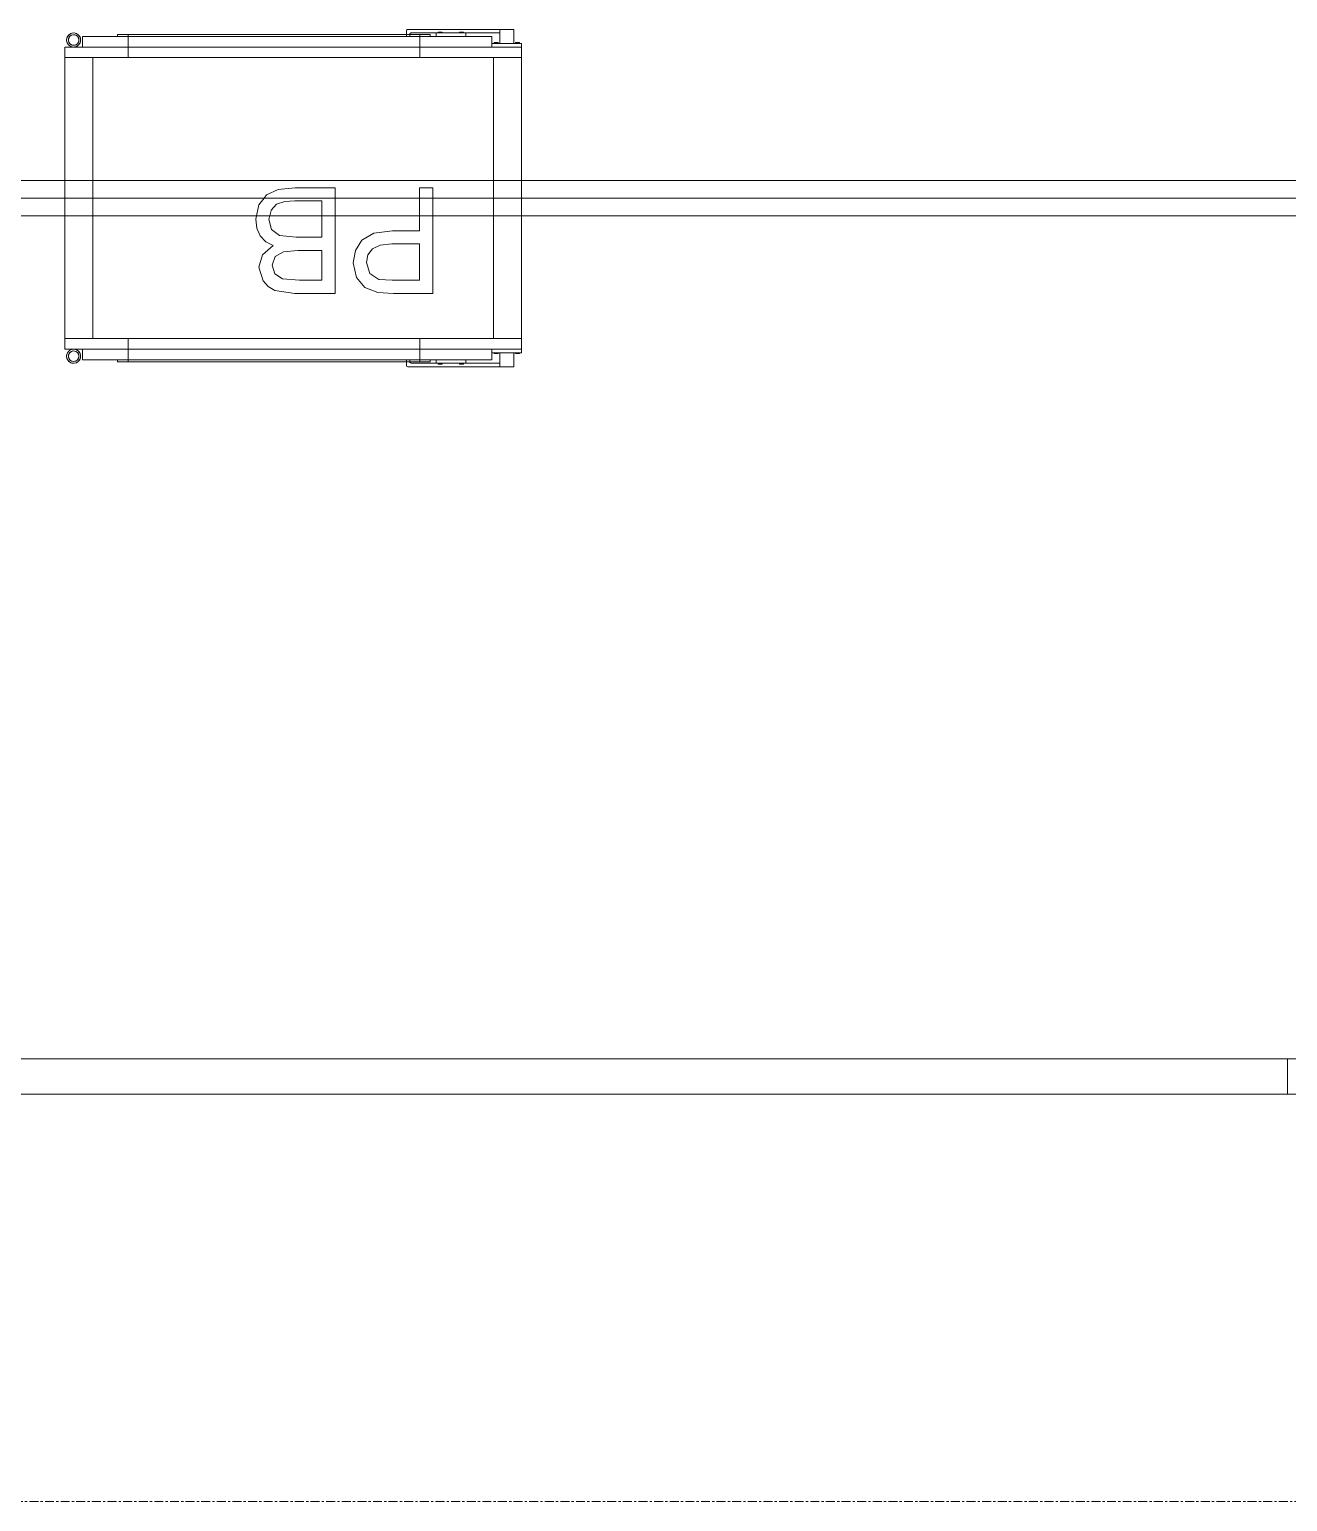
# Model space of a CAD drawing. Header units: millimetres. Extents: x -21807 to 26525, y -2564 to 60640.
# Drawn here: x -9759 to -7969, y 44437 to 46532 of the extents above; entities that cross this region are included whole.
import ezdxf

# ---------------------------------------------------------------- set-up
doc = ezdxf.new("R2010")
doc.units = ezdxf.units.MM
doc.linetypes.add('Grid Line', pattern=[22.225, 12.7, -3.175, 3.175, -3.175])
for name, color, linetype, lineweight in [('A-DETL-THIN', 7, 'Continuous', 9), ('A-WALL', 7, 'Continuous', 9), ('S-GRID', 7, 'Continuous', 9)]:
    doc.layers.add(name, color=color, linetype=linetype, lineweight=lineweight)
doc.layers.add('A-FLOR', color=7, linetype='Continuous', lineweight=9, true_color=0x007f00)
doc.layers.add('A-GLAZ', color=7, linetype='Continuous', lineweight=9, true_color=0x00007f)

# ---------------------------------------------------------------- blocks, each defined once
blk = doc.blocks.new('AK_OViewTuongPanel - 2000x1200-1199252-MẶT BẰNG PHÂN VÙNG ÁP SUẤT')
at = {"layer": 'A-GLAZ', "color": 9, "lineweight": 13, "true_color": 0xaaaad4}
for p, q in [((-1015, 25), (-1015, -25)), ((-1000, 25), (-1015, 25)), ((-1000, -25), (-1000, 25)), ((1000, 25), (-1000, 25)), ((1015, 25), (1000, 25)), ((1000, 25), (1000, -25)), ((1015, -25), (1015, 25)), ((1000, 5), (-1000, 5)), ((-1000, 5), (-1000, -5)), ((1000, -5), (1000, 5)), ((-1000, -5), (1000, -5)), ((-1015, -25), (-1000, -25)), ((-1000, -25), (1000, -25)), ((1000, -25), (1015, -25))]:
    blk.add_line(p, q, dxfattribs=at)
at = {"layer": 'A-GLAZ', "color": 7, "lineweight": 13, "true_color": 0xececf5}
for p, q in [((-1015, -25), (-1015, 25)), ((1015, 25), (1015, -25)), ((-1000, -5), (-1000, 5)), ((-1000, 5), (-1000, -5)), ((1000, 5), (1000, -5)), ((1000, -5), (1000, 5))]:
    blk.add_line(p, q, dxfattribs=at)
at = {"layer": 'A-GLAZ', "color": 254, "lineweight": 13, "true_color": 0xe0e0ef}
for p, q in [((-1015, 25), (-1000, 25)), ((-1000, 25), (-1000, 5)), ((1000, 25), (1015, 25)), ((1000, 5), (1000, 25)), ((-1000, -5), (-1000, -25)), ((1000, -25), (1000, -5)), ((-1000, -25), (-1015, -25)), ((1015, -25), (1000, -25))]:
    blk.add_line(p, q, dxfattribs=at)
at = {"layer": 'A-GLAZ', "color": 254, "lineweight": 13, "true_color": 0xcccce5}
for p, q in [((-1000, 25), (1000, 25)), ((-1000, 5), (1000, 5)), ((1000, -5), (-1000, -5)), ((1000, -25), (-1000, -25))]:
    blk.add_line(p, q, dxfattribs=at)
blk = doc.blocks.new('Passbox - KT 500x500x400-V26-MẶT BẰNG PHÂN VÙNG ÁP SUẤT')
at = {"layer": 'A-GLAZ', "color": 254, "lineweight": 13, "true_color": 0xcccce5}
for p, q in [((-294.1, 240), (-314.1, 240)), ((-314.1, 220), (-314.1, 240)), ((-294.1, 240), (-294.1, 235)), ((-294.1, 240), (-163, 240)), ((-245.8, 235), (-294.1, 235)), ((-294.1, 235), (-294.1, 220)), ((-245.8, 235), (-203.4, 235)), ((-245.8, 230), (-245.8, 235)), ((-240.7, 236.3), (-242.1, 236.3)), ((-242.1, 236.3), (-240.7, 236.3)), ((-242.1, 235), (-242.1, 236.3)), ((-240.7, 235), (-242.1, 235)), ((-242.1, 235), (-240.7, 235)), ((-237.9, 236.3), (-240.7, 236.3)), ((-240.7, 236.3), (-237.9, 236.3)), ((-240.7, 235), (-240.7, 236.3)), ((-240.7, 235), (-240.7, 236.3)), ((-237.9, 235), (-240.7, 235)), ((-240.7, 235), (-237.9, 235)), ((-237.9, 236.3), (-236.5, 236.3)), ((-236.5, 236.3), (-237.9, 236.3)), ((-237.9, 236.3), (-237.9, 235)), ((-237.9, 235), (-237.9, 236.3)), ((-237.9, 235), (-236.5, 235)), ((-236.5, 235), (-237.9, 235)), ((-236.5, 235), (-236.5, 236.3)), ((-210.3, 236.3), (-211.8, 236.3)), ((-211.8, 236.3), (-210.3, 236.3)), ((-211.8, 235), (-211.8, 236.3)), ((-210.3, 235), (-211.8, 235)), ((-211.8, 235), (-210.3, 235)), ((-210.3, 236.3), (-207.5, 236.3)), ((-207.5, 236.3), (-210.3, 236.3)), ((-210.3, 236.3), (-210.3, 235)), ((-210.3, 235), (-210.3, 236.3)), ((-210.3, 235), (-207.5, 235)), ((-207.5, 235), (-210.3, 235)), ((-207.5, 236.3), (-206.1, 236.3)), ((-206.1, 236.3), (-207.5, 236.3)), ((-207.5, 235), (-207.5, 236.3)), ((-207.5, 235), (-207.5, 236.3)), ((-207.5, 235), (-206.1, 235)), ((-206.1, 235), (-207.5, 235)), ((-206.1, 235), (-206.1, 236.3)), ((-168, 235), (-203.4, 235)), ((-203.4, 235), (-203.4, 230)), ((-180.3, 233), (-193, 233)), ((-178.5, 233), (-180, 233)), ((-180, 233), (-178.5, 233)), ((-180, 232.2), (-180, 200)), ((-135, 233), (-177.7, 233)), ((-177.7, 233), (-135, 233)), ((-161, 238), (-161, 233)), ((-135, 233), (190, 233)), ((190, 233), (-135, 233)), ((232.7, 233), (190, 233)), ((190, 233), (232.7, 233)), ((235, 233), (233.5, 233)), ((233.5, 233), (235, 233)), ((235, 230.8), (235, 233)), ((248, 233), (235.3, 233)), ((-314.4, 220), (-325, 220)), ((-325, 215), (-325, 220)), ((-282.6, 215), (-325, 215)), ((-325, 200), (-325, 215)), ((-320.7, 220), (-322.1, 220)), ((-322.1, 220), (-320.7, 220)), ((-320.7, 220), (-322.1, 220)), ((-322.1, 220), (-320.7, 220)), ((-317.9, 220), (-320.7, 220)), ((-320.7, 220), (-317.9, 220)), ((-317.9, 220), (-320.7, 220)), ((-320.7, 220), (-317.9, 220)), ((-317.9, 220), (-316.5, 220)), ((-316.5, 220), (-317.9, 220)), ((-317.9, 220), (-316.5, 220)), ((-316.5, 220), (-317.9, 220)), ((-294.1, 220), (-314.1, 220)), ((-282.6, 220), (-294.1, 220)), ((-290.3, 220), (-291.8, 220)), ((-291.8, 220), (-290.3, 220)), ((-290.3, 220), (-291.8, 220)), ((-291.8, 220), (-290.3, 220)), ((-290.3, 220), (-287.5, 220)), ((-287.5, 220), (-290.3, 220)), ((-290.3, 220), (-287.5, 220)), ((-287.5, 220), (-290.3, 220)), ((-287.5, 220), (-286.1, 220)), ((-286.1, 220), (-287.5, 220)), ((-287.5, 220), (-286.1, 220)), ((-286.1, 220), (-287.5, 220)), ((-245.8, 230), (-282.6, 230)), ((-282.6, 220), (-282.6, 230)), ((-282.6, 215), (-282.6, 220)), ((300, 215), (-282.6, 215)), ((-203.4, 230), (-245.8, 230)), ((-193, 230), (-203.4, 230)), ((-195, 230), (-135, 230)), ((-195, 230), (-193, 230)), ((190, 230), (-135, 230)), ((190, 230), (250, 230)), ((235, 200), (235, 229)), ((248, 230), (250, 230)), ((300, 230), (248, 230)), ((300, 230), (300, 215)), ((325, 215), (300, 215)), ((325, 215), (325, 200)), ((-325, 200), (-325, 25)), ((-285, 200), (-285, 25)), ((-285, 200), (-285, 25)), ((285, 200), (285, 25)), ((285, 25), (285, 200)), ((325, 200), (325, 25)), ((-198.5, 25), (-198.5, 135.8)), ((-198.5, 135.8), (-142.7, 135.8)), ((-142.7, 135.8), (-120.2, 134.4)), ((-120.2, 134.4), (-101.9, 127.4)), ((-101.9, 127.4), (-90, 112.8)), ((-59.6, 25), (-59.6, 135.8)), ((-59.6, 135.8), (-2.1, 135.8)), ((-2.1, 135.8), (26, 131.4)), ((26, 131.4), (35.5, 125.8)), ((35.5, 125.8), (42.7, 117.8)), ((-140.8, 117), (-179.7, 117)), ((-179.7, 117), (-179.7, 65.2)), ((-121.9, 115.7), (-140.8, 117)), ((-109.2, 107.2), (-121.9, 115.7)), ((-104.4, 91.6), (-109.2, 107.2)), ((-90, 112.8), (-85.5, 92.3)), ((-9, 117), (-40.8, 117)), ((-40.8, 117), (-40.8, 74.6)), ((15.2, 115), (-9, 117)), ((26, 107.8), (15.2, 115)), ((29.8, 95.5), (26, 107.8)), ((42.7, 117.8), (48.7, 98.5)), ((-106.4, 80.5), (-104.4, 91.6)), ((-85.5, 92.3), (-88.6, 74.5)), ((25.8, 83.2), (29.8, 95.5)), ((48.7, 98.5), (43.6, 80.9)), ((-179.7, 65.2), (-140.3, 65.2)), ((-140.3, 65.2), (-123.6, 66.9)), ((-123.6, 66.9), (-112.6, 72.1)), ((-112.6, 72.1), (-106.4, 80.5)), ((-88.6, 74.5), (-97.7, 59.7)), ((-40.8, 74.6), (-6.4, 74.6)), ((-6.4, 74.6), (13.7, 76.3)), ((13.7, 76.3), (25.8, 83.2)), ((43.6, 80.9), (28.3, 67.6)), ((28.3, 67.6), (39, 62)), ((-141.4, 46.4), (-179.7, 46.4)), ((-179.7, 46.4), (-179.7, 25)), ((-114.7, 49.7), (-141.4, 46.4)), ((-97.7, 59.7), (-114.7, 49.7)), ((-4, 55.8), (-40.8, 55.8)), ((-40.8, 55.8), (-40.8, 25)), ((19.3, 53.3), (-4, 55.8)), ((30.9, 44.5), (19.3, 53.3)), ((34.5, 29.9), (30.9, 44.5)), ((39, 62), (46.9, 53.5)), ((46.9, 53.5), (51.8, 42.7)), ((51.8, 42.7), (53.4, 30.1)), ((-325, 0), (-325, 25)), ((-198.5, 25), (-198.5, 0)), ((-179.7, 0), (-179.7, 25)), ((-59.6, 25), (-59.6, 0)), ((-40.8, 4), (-40.8, 25)), ((33.4, 25), (31.6, 17.6)), ((33.4, 25), (34.5, 29.9)), ((48.9, 9.8), (52.3, 25)), ((53.4, 30.1), (52.3, 25)), ((325, 25), (325, 0)), ((-2.2, 4), (-40.8, 4)), ((11.8, 4.7), (-2.2, 4)), ((23.6, 8.8), (11.8, 4.7)), ((31.5, 17.2), (23.6, 8.8)), ((41.5, 0), (48.9, 9.8)), ((-325, -200), (-325, -25)), ((325, -25), (325, -200)), ((-325, -200), (325, -200)), ((-325, -200), (-325, -215)), ((325, -200), (-325, -200)), ((325, -215), (325, -200)), ((-325, -215), (-325, -220)), ((325, -215), (-325, -215)), ((-282.6, -220), (-325, -220)), ((-322.1, -220), (-322.1, -221.3)), ((-322.1, -220), (-322.1, -221.3)), ((-320.7, -221.3), (-322.1, -221.3)), ((-322.1, -221.3), (-320.7, -221.3)), ((-320.7, -221.3), (-322.1, -221.3)), ((-322.1, -221.3), (-320.7, -221.3)), ((-320.7, -220), (-320.7, -221.3)), ((-320.7, -220), (-320.7, -221.3)), ((-320.7, -220), (-320.7, -221.3)), ((-320.7, -220), (-320.7, -221.3)), ((-317.9, -221.3), (-320.7, -221.3)), ((-320.7, -221.3), (-317.9, -221.3)), ((-317.9, -221.3), (-320.7, -221.3)), ((-320.7, -221.3), (-317.9, -221.3)), ((-317.9, -221.3), (-317.9, -220)), ((-317.9, -220), (-317.9, -221.3)), ((-317.9, -221.3), (-317.9, -220)), ((-317.9, -220), (-317.9, -221.3)), ((-317.9, -221.3), (-316.5, -221.3)), ((-316.5, -221.3), (-317.9, -221.3)), ((-317.9, -221.3), (-316.5, -221.3)), ((-316.5, -221.3), (-317.9, -221.3)), ((-316.5, -220), (-316.5, -221.3)), ((-316.5, -220), (-316.5, -221.3)), ((-314.1, -220), (-314.1, -240)), ((-294.1, -240), (-294.1, -220)), ((-291.8, -220), (-291.8, -221.3)), ((-291.8, -220), (-291.8, -221.3)), ((-290.3, -221.3), (-291.8, -221.3)), ((-291.8, -221.3), (-290.3, -221.3)), ((-290.3, -221.3), (-291.8, -221.3)), ((-291.8, -221.3), (-290.3, -221.3)), ((-290.3, -221.3), (-290.3, -220)), ((-290.3, -220), (-290.3, -221.3)), ((-290.3, -221.3), (-290.3, -220)), ((-290.3, -220), (-290.3, -221.3)), ((-290.3, -221.3), (-287.5, -221.3)), ((-287.5, -221.3), (-290.3, -221.3)), ((-290.3, -221.3), (-287.5, -221.3)), ((-287.5, -221.3), (-290.3, -221.3)), ((-287.5, -220), (-287.5, -221.3)), ((-287.5, -220), (-287.5, -221.3)), ((-287.5, -220), (-287.5, -221.3)), ((-287.5, -220), (-287.5, -221.3)), ((-287.5, -221.3), (-286.1, -221.3)), ((-286.1, -221.3), (-287.5, -221.3)), ((-287.5, -221.3), (-286.1, -221.3)), ((-286.1, -221.3), (-287.5, -221.3)), ((-286.1, -220), (-286.1, -221.3)), ((-286.1, -220), (-286.1, -221.3)), ((-282.6, -215), (-282.6, -230)), ((300, -230), (-282.6, -230)), ((-245.8, -230), (-245.8, -235)), ((-203.4, -235), (-203.4, -230)), ((-195, -230), (-195, -233)), ((250, -233), (250, -230)), ((300, -230), (300, -215)), ((-294.1, -240), (-314.1, -240)), ((-245.8, -235), (-294.1, -235)), ((-294.1, -240), (-163, -240)), ((-203.4, -235), (-245.8, -235)), ((-242.1, -235), (-242.1, -236.3)), ((-240.7, -236.3), (-242.1, -236.3)), ((-242.1, -236.3), (-240.7, -236.3)), ((-240.7, -235), (-240.7, -236.3)), ((-240.7, -235), (-240.7, -236.3)), ((-237.9, -236.3), (-240.7, -236.3)), ((-240.7, -236.3), (-237.9, -236.3)), ((-237.9, -236.3), (-237.9, -235)), ((-237.9, -235), (-237.9, -236.3)), ((-237.9, -236.3), (-236.5, -236.3)), ((-236.5, -236.3), (-237.9, -236.3)), ((-236.5, -235), (-236.5, -236.3)), ((-211.8, -235), (-211.8, -236.3)), ((-210.3, -236.3), (-211.8, -236.3)), ((-211.8, -236.3), (-210.3, -236.3)), ((-210.3, -236.3), (-210.3, -235)), ((-210.3, -235), (-210.3, -236.3)), ((-210.3, -236.3), (-207.5, -236.3)), ((-207.5, -236.3), (-210.3, -236.3)), ((-207.5, -235), (-207.5, -236.3)), ((-207.5, -235), (-207.5, -236.3)), ((-207.5, -236.3), (-206.1, -236.3)), ((-206.1, -236.3), (-207.5, -236.3)), ((-206.1, -235), (-206.1, -236.3)), ((-168, -235), (-203.4, -235)), ((-195, -233), (-135, -233)), ((-195, -233), (-193, -233)), ((-161, -238), (-161, -233)), ((190, -233), (-135, -233)), ((190, -233), (250, -233)), ((248, -233), (250, -233))]:
    blk.add_line(p, q, dxfattribs=at)
at = {"layer": 'A-GLAZ', "color": 9, "lineweight": 13, "true_color": 0xaaaad4}
for p, q in [((-314.1, 240), (-294.1, 240)), ((-314.1, 220), (-314.1, 240)), ((-163, 240), (-294.1, 240)), ((-294.1, 220), (-294.1, 240)), ((-294.1, 235), (-245.8, 235)), ((-245.8, 235), (-203.4, 235)), ((-245.8, 230), (-245.8, 235)), ((-240.7, 236.3), (-242.1, 236.3)), ((-242.1, 236.3), (-240.7, 236.3)), ((-242.1, 235), (-242.1, 236.3)), ((-237.9, 236.3), (-240.7, 236.3)), ((-240.7, 236.3), (-237.9, 236.3)), ((-240.7, 235), (-240.7, 236.3)), ((-240.7, 235), (-240.7, 236.3)), ((-237.9, 236.3), (-236.5, 236.3)), ((-236.5, 236.3), (-237.9, 236.3)), ((-237.9, 236.3), (-237.9, 235)), ((-237.9, 235), (-237.9, 236.3)), ((-236.5, 235), (-236.5, 236.3)), ((-210.3, 236.3), (-211.8, 236.3)), ((-211.8, 236.3), (-210.3, 236.3)), ((-211.8, 235), (-211.8, 236.3)), ((-210.3, 236.3), (-207.5, 236.3)), ((-207.5, 236.3), (-210.3, 236.3)), ((-210.3, 236.3), (-210.3, 235)), ((-210.3, 235), (-210.3, 236.3)), ((-207.5, 236.3), (-206.1, 236.3)), ((-206.1, 236.3), (-207.5, 236.3)), ((-207.5, 235), (-207.5, 236.3)), ((-207.5, 235), (-207.5, 236.3)), ((-206.1, 235), (-206.1, 236.3)), ((-203.4, 235), (-168, 235)), ((-203.4, 230), (-203.4, 235)), ((-195, 233), (-195, 230)), ((-193, 233), (-195, 233)), ((-135, 233), (-195, 233)), ((-161, 233), (-161, 238)), ((-135, 233), (190, 233)), ((250, 233), (190, 233)), ((250, 233), (248, 233)), ((250, 230), (250, 233)), ((-325, 220), (-282.6, 220)), ((-325, 215), (-325, 220)), ((-325, 215), (325, 215)), ((-325, 200), (-325, 215)), ((-320.7, 221.3), (-322.1, 221.3)), ((-322.1, 221.3), (-320.7, 221.3)), ((-320.7, 221.3), (-322.1, 221.3)), ((-322.1, 221.3), (-320.7, 221.3)), ((-322.1, 220), (-322.1, 221.3)), ((-322.1, 220), (-322.1, 221.3)), ((-317.9, 221.3), (-320.7, 221.3)), ((-320.7, 221.3), (-317.9, 221.3)), ((-317.9, 221.3), (-320.7, 221.3)), ((-320.7, 221.3), (-317.9, 221.3)), ((-320.7, 220), (-320.7, 221.3)), ((-320.7, 220), (-320.7, 221.3)), ((-320.7, 220), (-320.7, 221.3)), ((-320.7, 220), (-320.7, 221.3)), ((-317.9, 221.3), (-316.5, 221.3)), ((-316.5, 221.3), (-317.9, 221.3)), ((-317.9, 221.3), (-316.5, 221.3)), ((-316.5, 221.3), (-317.9, 221.3)), ((-317.9, 221.3), (-317.9, 220)), ((-317.9, 220), (-317.9, 221.3)), ((-317.9, 221.3), (-317.9, 220)), ((-317.9, 220), (-317.9, 221.3)), ((-316.5, 220), (-316.5, 221.3)), ((-316.5, 220), (-316.5, 221.3)), ((-290.3, 221.3), (-291.8, 221.3)), ((-291.8, 221.3), (-290.3, 221.3)), ((-290.3, 221.3), (-291.8, 221.3)), ((-291.8, 221.3), (-290.3, 221.3)), ((-291.8, 220), (-291.8, 221.3)), ((-291.8, 220), (-291.8, 221.3)), ((-290.3, 221.3), (-287.5, 221.3)), ((-287.5, 221.3), (-290.3, 221.3)), ((-290.3, 221.3), (-287.5, 221.3)), ((-287.5, 221.3), (-290.3, 221.3)), ((-290.3, 221.3), (-290.3, 220)), ((-290.3, 220), (-290.3, 221.3)), ((-290.3, 221.3), (-290.3, 220)), ((-290.3, 220), (-290.3, 221.3)), ((-287.5, 221.3), (-286.1, 221.3)), ((-286.1, 221.3), (-287.5, 221.3)), ((-287.5, 221.3), (-286.1, 221.3)), ((-286.1, 221.3), (-287.5, 221.3)), ((-287.5, 220), (-287.5, 221.3)), ((-287.5, 220), (-287.5, 221.3)), ((-287.5, 220), (-287.5, 221.3)), ((-287.5, 220), (-287.5, 221.3)), ((-286.1, 220), (-286.1, 221.3)), ((-286.1, 220), (-286.1, 221.3)), ((-282.6, 230), (300, 230)), ((-282.6, 215), (-282.6, 230)), ((300, 215), (300, 230)), ((325, 200), (325, 215)), ((325, 200), (-325, 200)), ((-325, 25), (-325, 200)), ((-325, 200), (325, 200)), ((325, 200), (325, 25)), ((-142.7, 135.8), (-198.5, 135.8)), ((-198.5, 135.8), (-198.5, 25)), ((-120.2, 134.4), (-142.7, 135.8)), ((-101.9, 127.4), (-120.2, 134.4)), ((-90, 112.8), (-101.9, 127.4)), ((-2.1, 135.8), (-59.6, 135.8)), ((-59.6, 135.8), (-59.6, 25)), ((26, 131.4), (-2.1, 135.8)), ((35.5, 125.8), (26, 131.4)), ((42.7, 117.8), (35.5, 125.8)), ((-179.7, 65.2), (-179.7, 117)), ((-179.7, 117), (-140.8, 117)), ((-140.8, 117), (-121.9, 115.7)), ((-121.9, 115.7), (-109.2, 107.2)), ((-109.2, 107.2), (-104.4, 91.6)), ((-85.5, 92.3), (-90, 112.8)), ((-40.8, 74.6), (-40.8, 117)), ((-40.8, 117), (-9, 117)), ((-9, 117), (15.2, 115)), ((15.2, 115), (26, 107.8)), ((26, 107.8), (29.8, 95.5)), ((48.7, 98.5), (42.7, 117.8)), ((-104.4, 91.6), (-106.4, 80.5)), ((-88.6, 74.5), (-85.5, 92.3)), ((29.8, 95.5), (25.8, 83.2)), ((43.6, 80.9), (48.7, 98.5)), ((-140.3, 65.2), (-179.7, 65.2)), ((-123.6, 66.9), (-140.3, 65.2)), ((-112.6, 72.1), (-123.6, 66.9)), ((-106.4, 80.5), (-112.6, 72.1)), ((-97.7, 59.7), (-88.6, 74.5)), ((-6.4, 74.6), (-40.8, 74.6)), ((13.7, 76.3), (-6.4, 74.6)), ((25.8, 83.2), (13.7, 76.3)), ((28.3, 67.6), (43.6, 80.9)), ((39, 62), (28.3, 67.6)), ((-179.7, 25), (-179.7, 46.4)), ((-179.7, 46.4), (-141.4, 46.4)), ((-141.4, 46.4), (-114.7, 49.7)), ((-114.7, 49.7), (-97.7, 59.7)), ((-40.8, 25), (-40.8, 55.8)), ((-40.8, 55.8), (-4, 55.8)), ((-4, 55.8), (19.3, 53.3)), ((19.3, 53.3), (30.9, 44.5)), ((30.9, 44.5), (34.5, 29.9)), ((46.9, 53.5), (39, 62)), ((51.8, 42.7), (46.9, 53.5)), ((53.4, 30.1), (51.8, 42.7)), ((34.5, 29.9), (33.4, 25)), ((52.3, 25), (53.4, 30.1))]:
    blk.add_line(p, q, dxfattribs=at)
at = {"layer": 'A-GLAZ', "color": 254, "lineweight": 13, "true_color": 0xe0e0ef}
for p, q in [((-294.1, 235), (-294.1, 240)), ((-294.1, 240), (-294.1, 235)), ((-203.4, 235), (-245.8, 235)), ((-203.4, 235), (-245.8, 235)), ((-240.7, 235), (-242.1, 235)), ((-242.1, 235), (-240.7, 235)), ((-237.9, 235), (-240.7, 235)), ((-240.7, 235), (-237.9, 235)), ((-237.9, 235), (-236.5, 235)), ((-236.5, 235), (-237.9, 235)), ((-210.3, 235), (-211.8, 235)), ((-211.8, 235), (-210.3, 235)), ((-210.3, 235), (-207.5, 235)), ((-207.5, 235), (-210.3, 235)), ((-207.5, 235), (-206.1, 235)), ((-206.1, 235), (-207.5, 235)), ((-178.6, 233), (-180.3, 233)), ((-178.5, 233), (-180, 233)), ((-180, 233), (-178.5, 233)), ((-165.5, 233), (-177.7, 233)), ((-177.7, 233), (-174, 233)), ((-174, 233), (-166.8, 233)), ((-166.8, 233), (-165.5, 233)), ((-166, 232.8), (-166, 230)), ((-157.5, 233), (-161.2, 233)), ((-161.2, 233), (-146.6, 233)), ((-161, 230.8), (-161, 233)), ((-135, 233), (-157.5, 233)), ((-146.6, 233), (-135, 233)), ((190, 233), (-135, 233)), ((-135, 233), (190, 233)), ((229, 233), (190, 233)), ((190, 233), (232.7, 233)), ((232.7, 233), (229, 233)), ((235, 233), (233.5, 233)), ((233.5, 233), (235, 233)), ((235.3, 233), (233.6, 233)), ((-325, 215), (-282.6, 215)), ((-180, 215), (-325, 215)), ((-314.1, 220), (-294.1, 220)), ((-294.1, 220), (-314.1, 220)), ((-282.6, 220), (-282.6, 215)), ((-282.6, 215), (-282.6, 220)), ((-282.6, 215), (-180, 215)), ((-245.8, 230), (-203.4, 230)), ((-203.4, 230), (-245.8, 230)), ((-193, 230), (-187, 230)), ((-180, 230), (-193, 230)), ((-187, 230), (-180.3, 230)), ((-178.5, 230), (-180, 230)), ((-180, 230), (-178.5, 230)), ((-135, 215), (-180, 215)), ((-180, 215), (-178.5, 215)), ((-178.5, 215), (-135, 215)), ((-157.5, 230), (-177.7, 230)), ((-177.7, 230), (-135, 230)), ((-135, 230), (-157.5, 230)), ((-135, 230), (190, 230)), ((190, 230), (-135, 230)), ((-135, 215), (190, 215)), ((190, 215), (-135, 215)), ((201.6, 230), (190, 230)), ((190, 230), (232.7, 230)), ((201.6, 215), (190, 215)), ((190, 215), (212.5, 215)), ((232.7, 230), (201.6, 230)), ((235, 215), (201.6, 215)), ((212.5, 215), (221.8, 215)), ((221.8, 215), (229, 215)), ((229, 215), (235, 215)), ((235, 230), (233.5, 230)), ((233.5, 230), (235, 230)), ((248, 230), (235, 230)), ((235, 215), (300, 215)), ((300, 215), (235, 215)), ((235.3, 230), (242, 230)), ((242, 230), (248, 230)), ((-325, 200), (-285, 200)), ((-325, 200), (-285, 200)), ((285, 200), (-285, 200)), ((-180, 200), (-285, 200)), ((-180, 200), (-166.8, 200)), ((-178.5, 200), (-180, 200)), ((-157.5, 200), (-178.5, 200)), ((-166.8, 200), (-135, 200)), ((-135, 200), (-157.5, 200)), ((190, 200), (-135, 200)), ((-135, 200), (190, 200)), ((190, 200), (235, 200)), ((201.6, 200), (190, 200)), ((212.5, 200), (201.6, 200)), ((233.5, 200), (212.5, 200)), ((235, 200), (233.5, 200)), ((285, 200), (235, 200)), ((285, 200), (325, 200)), ((285, 200), (325, 200)), ((-325, 25), (-325, 0)), ((-285, 25), (-285, 0)), ((-285, 25), (-285, 0)), ((-198.5, 0), (-198.5, 25)), ((-179.7, 25), (-179.7, 0)), ((-59.6, 0), (-59.6, 25)), ((-40.8, 25), (-40.8, 4)), ((31.6, 17.6), (33.4, 25)), ((52.3, 25), (48.9, 9.8)), ((285, 25), (285, 0)), ((285, 0), (285, 25)), ((325, 25), (325, 0)), ((-40.8, 4), (-2.2, 4)), ((-2.2, 4), (11.8, 4.7)), ((11.8, 4.7), (23.6, 8.8)), ((23.6, 8.8), (31.5, 17.2)), ((48.9, 9.8), (41.5, 0)), ((-325, -25), (-325, 0)), ((-198.5, 0), (-198.5, -14.8)), ((-198.5, -14.8), (-179.7, -14.8)), ((-179.7, -14.8), (-179.7, 0)), ((-59.6, 0), (-59.6, -14.8)), ((-59.6, -14.8), (-2.6, -14.8)), ((-2.6, -14.8), (21.6, -12.2)), ((21.6, -12.2), (38, -4.6)), ((38, -4.6), (41.5, 0)), ((325, 0), (325, -25)), ((-325, -25), (-325, -200)), ((-285, -25), (-285, -200)), ((-285, -25), (-285, -200)), ((285, -25), (285, -200)), ((285, -200), (285, -25)), ((325, -25), (325, -200)), ((-325, -200), (-325, -215)), ((-180, -200), (-180, -230)), ((235, -232.2), (235, -200)), ((325, -200), (325, -215)), ((-325, -215), (-282.6, -215)), ((-325, -215), (-325, -220)), ((-325, -220), (-314.4, -220)), ((-320.7, -220), (-322.1, -220)), ((-322.1, -220), (-320.7, -220)), ((-320.7, -220), (-322.1, -220)), ((-322.1, -220), (-320.7, -220)), ((-317.9, -220), (-320.7, -220)), ((-320.7, -220), (-317.9, -220)), ((-317.9, -220), (-320.7, -220)), ((-320.7, -220), (-317.9, -220)), ((-317.9, -220), (-316.5, -220)), ((-316.5, -220), (-317.9, -220)), ((-317.9, -220), (-316.5, -220)), ((-316.5, -220), (-317.9, -220)), ((-314.1, -220), (-294.1, -220)), ((-314.1, -220), (-314.1, -240)), ((-294.1, -220), (-294.1, -235)), ((-294.1, -220), (-282.6, -220)), ((-290.3, -220), (-291.8, -220)), ((-291.8, -220), (-290.3, -220)), ((-290.3, -220), (-291.8, -220)), ((-291.8, -220), (-290.3, -220)), ((-290.3, -220), (-287.5, -220)), ((-287.5, -220), (-290.3, -220)), ((-290.3, -220), (-287.5, -220)), ((-287.5, -220), (-290.3, -220)), ((-287.5, -220), (-286.1, -220)), ((-286.1, -220), (-287.5, -220)), ((-287.5, -220), (-286.1, -220)), ((-286.1, -220), (-287.5, -220)), ((-282.6, -220), (-282.6, -215)), ((-282.6, -215), (300, -215)), ((-282.6, -220), (-282.6, -230)), ((-282.6, -230), (-245.8, -230)), ((-245.8, -230), (-203.4, -230)), ((-245.8, -230), (-245.8, -235)), ((-203.4, -230), (-203.4, -235)), ((-203.4, -230), (-193, -230)), ((-193, -230), (-195, -230)), ((-150.5, -230), (-195, -230)), ((-135, -230), (-150.5, -230)), ((-135, -230), (190, -230)), ((205.5, -230), (190, -230)), ((220, -230), (205.5, -230)), ((250, -230), (220, -230)), ((250, -230), (248, -230)), ((248, -230), (300, -230)), ((300, -215), (300, -230)), ((300, -215), (325, -215)), ((-314.1, -240), (-294.1, -240)), ((-294.1, -235), (-245.8, -235)), ((-294.1, -235), (-294.1, -240)), ((-163, -240), (-294.1, -240)), ((-203.4, -235), (-245.8, -235)), ((-240.7, -235), (-242.1, -235)), ((-242.1, -235), (-240.7, -235)), ((-242.1, -235), (-242.1, -236.3)), ((-240.7, -236.3), (-242.1, -236.3)), ((-242.1, -236.3), (-240.7, -236.3)), ((-237.9, -235), (-240.7, -235)), ((-240.7, -235), (-237.9, -235)), ((-240.7, -235), (-240.7, -236.3)), ((-240.7, -235), (-240.7, -236.3)), ((-237.9, -236.3), (-240.7, -236.3)), ((-240.7, -236.3), (-237.9, -236.3)), ((-237.9, -235), (-236.5, -235)), ((-236.5, -235), (-237.9, -235)), ((-237.9, -236.3), (-237.9, -235)), ((-237.9, -235), (-237.9, -236.3)), ((-237.9, -236.3), (-236.5, -236.3)), ((-236.5, -236.3), (-237.9, -236.3)), ((-236.5, -235), (-236.5, -236.3)), ((-210.3, -235), (-211.8, -235)), ((-211.8, -235), (-210.3, -235)), ((-211.8, -235), (-211.8, -236.3)), ((-210.3, -236.3), (-211.8, -236.3)), ((-211.8, -236.3), (-210.3, -236.3)), ((-210.3, -235), (-207.5, -235)), ((-207.5, -235), (-210.3, -235)), ((-210.3, -236.3), (-210.3, -235)), ((-210.3, -235), (-210.3, -236.3)), ((-210.3, -236.3), (-207.5, -236.3)), ((-207.5, -236.3), (-210.3, -236.3)), ((-207.5, -235), (-206.1, -235)), ((-206.1, -235), (-207.5, -235)), ((-207.5, -235), (-207.5, -236.3)), ((-207.5, -235), (-207.5, -236.3)), ((-207.5, -236.3), (-206.1, -236.3)), ((-206.1, -236.3), (-207.5, -236.3)), ((-206.1, -235), (-206.1, -236.3)), ((-203.4, -235), (-168, -235)), ((-193, -233), (-180.3, -233)), ((-180, -230.8), (-180, -233)), ((-180, -233), (-178.5, -233)), ((-178.5, -233), (-180, -233)), ((-177.7, -233), (-166.8, -233)), ((-157.5, -233), (-177.7, -233)), ((-166.8, -233), (-157.5, -233)), ((-161, -233), (-161, -238)), ((-157.5, -233), (-146.6, -233)), ((-135, -233), (-157.5, -233)), ((-146.6, -233), (-135, -233)), ((190, -233), (-135, -233)), ((-135, -233), (190, -233)), ((190, -233), (232.7, -233)), ((201.6, -233), (190, -233)), ((212.5, -233), (201.6, -233)), ((221.8, -233), (212.5, -233)), ((232.7, -233), (221.8, -233)), ((233.5, -233), (235, -233)), ((235, -233), (233.5, -233)), ((235.3, -233), (248, -233))]:
    blk.add_line(p, q, dxfattribs=at)
at = {"layer": 'A-GLAZ', "color": 7, "lineweight": 13, "true_color": 0xececf5}
for p, q in [((-165.4, 233), (-177.4, 233)), ((-166, 230), (-166, 232.8)), ((-161.2, 233), (-165.2, 233)), ((-165.2, 233), (-161.2, 233)), ((-135, 233), (-161.2, 233)), ((-161, 233), (-161, 230.8)), ((190, 233), (-135, 233)), ((232.4, 233), (190, 233)), ((-178.7, 230), (-180, 230)), ((-180, 230), (-178.7, 230)), ((-171, 215), (-178.5, 215)), ((-178.5, 215), (-171, 215)), ((-174.5, 230), (-177.7, 230)), ((-177.7, 230), (-174.5, 230)), ((-167.6, 230), (-174, 230)), ((-174, 230), (-167.6, 230)), ((-135, 215), (-171, 215)), ((-171, 215), (-135, 215)), ((-165, 230), (-161, 230)), ((-158.4, 230), (-161.2, 230)), ((-161.2, 230), (-158.4, 230)), ((-147.7, 230), (-157.5, 230)), ((-157.5, 230), (-147.7, 230)), ((-136.1, 230), (-146.6, 230)), ((-146.6, 230), (-136.1, 230)), ((190, 230), (-135, 230)), ((-135, 230), (190, 230)), ((190, 215), (-135, 215)), ((-135, 215), (190, 215)), ((200.6, 230), (190, 230)), ((190, 230), (200.6, 230)), ((233.5, 215), (190, 215)), ((190, 215), (233.5, 215)), ((211.6, 230), (201.6, 230)), ((201.6, 230), (211.6, 230)), ((220.2, 230), (212.5, 230)), ((212.5, 230), (220.2, 230)), ((228.4, 230), (221.8, 230)), ((221.8, 230), (228.4, 230)), ((232.7, 230), (229, 230)), ((229, 230), (232.7, 230)), ((235, 230), (233.5, 230)), ((233.5, 230), (235, 230)), ((-285, 200), (-180, 200)), ((-285, 200), (-180, 200)), ((-180, 200), (-135, 200)), ((-135, 200), (-180, 200)), ((-135, 200), (190, 200)), ((190, 200), (-135, 200)), ((190, 200), (235, 200)), ((235, 200), (190, 200)), ((235, 200), (285, 200)), ((235, 200), (285, 200)), ((-325, 0), (-325, -25)), ((-285, 0), (-285, -25)), ((-285, 0), (-285, -25)), ((-198.5, -14.8), (-198.5, 0)), ((-179.7, -14.8), (-198.5, -14.8)), ((-179.7, 0), (-179.7, -14.8)), ((-59.6, -14.8), (-59.6, 0)), ((-2.6, -14.8), (-59.6, -14.8)), ((21.6, -12.2), (-2.6, -14.8)), ((38, -4.6), (21.6, -12.2)), ((41.5, 0), (38, -4.6)), ((285, 0), (285, -25)), ((285, -25), (285, 0)), ((325, 0), (325, -25)), ((-285, -200), (-325, -200)), ((-325, -200), (-285, -200)), ((-285, -200), (285, -200)), ((-180, -200), (-285, -200)), ((-135, -200), (-180, -200)), ((-180, -200), (-135, -200)), ((-135, -200), (190, -200)), ((190, -200), (-135, -200)), ((235, -200), (190, -200)), ((190, -200), (235, -200)), ((285, -200), (235, -200)), ((325, -200), (285, -200)), ((285, -200), (325, -200)), ((-282.6, -215), (-325, -215)), ((-325, -215), (-180, -215)), ((-294.1, -220), (-314.1, -220)), ((-314.1, -220), (-294.1, -220)), ((-282.6, -215), (-282.6, -220)), ((-180, -215), (-282.6, -215)), ((-282.6, -215), (-282.6, -220)), ((-203.4, -230), (-245.8, -230)), ((-245.8, -230), (-203.4, -230)), ((-180.3, -230), (-193, -230)), ((-193, -230), (-180, -230)), ((-180, -215), (-135, -215)), ((-135, -215), (-180, -215)), ((-180, -230), (-178.5, -230)), ((-178.5, -230), (-180, -230)), ((-177.7, -230), (-135, -230)), ((-135, -230), (-177.7, -230)), ((-166, -230.2), (-166, -233)), ((-161, -232.2), (-161, -230)), ((190, -215), (-135, -215)), ((-135, -215), (190, -215)), ((190, -230), (-135, -230)), ((-135, -230), (190, -230)), ((190, -215), (235, -215)), ((235, -215), (190, -215)), ((190, -230), (232.7, -230)), ((232.7, -230), (190, -230)), ((233.5, -230), (235, -230)), ((235, -230), (233.5, -230)), ((300, -215), (235, -215)), ((235, -215), (300, -215)), ((235, -230), (248, -230)), ((248, -230), (235.3, -230)), ((-294.1, -240), (-294.1, -235)), ((-294.1, -235), (-294.1, -240)), ((-245.8, -235), (-203.4, -235)), ((-245.8, -235), (-203.4, -235)), ((-240.7, -235), (-242.1, -235)), ((-242.1, -235), (-240.7, -235)), ((-237.9, -235), (-240.7, -235)), ((-240.7, -235), (-237.9, -235)), ((-237.9, -235), (-236.5, -235)), ((-236.5, -235), (-237.9, -235)), ((-210.3, -235), (-211.8, -235)), ((-211.8, -235), (-210.3, -235)), ((-210.3, -235), (-207.5, -235)), ((-207.5, -235), (-210.3, -235)), ((-207.5, -235), (-206.1, -235)), ((-206.1, -235), (-207.5, -235)), ((-180.3, -233), (-178.6, -233)), ((-180, -233), (-178.5, -233)), ((-178.5, -233), (-180, -233)), ((-177.7, -233), (-165.5, -233)), ((-165.5, -233), (-177.7, -233)), ((-161.2, -233), (-135, -233)), ((-135, -233), (-161.2, -233)), ((-135, -233), (190, -233)), ((190, -233), (-135, -233)), ((190, -233), (232.7, -233)), ((232.7, -233), (190, -233)), ((233.5, -233), (235, -233)), ((235, -233), (233.5, -233)), ((233.6, -233), (235.3, -233))]:
    blk.add_line(p, q, dxfattribs=at)
at = {"layer": 'A-GLAZ', "color": 7, "lineweight": 13, "true_color": 0xf3f3f9}
for p, q in [((-161.2, 233), (-165, 233)), ((-180.3, 230), (-178.8, 230)), ((-178.6, 230), (-180, 230)), ((-161.2, 230), (-165.2, 230)), ((-165.2, 230), (-161.2, 230)), ((-161, 230), (-165, 230)), ((234.9, 230), (233.5, 230)), ((233.6, 230), (235.2, 230)), ((235, 200), (-180, 200)), ((-180, -200), (-285, -200)), ((-285, -200), (-180, -200)), ((-178.5, -200), (-180, -200)), ((-180, -200), (-135, -200)), ((-174, -200), (-178.5, -200)), ((-166.8, -200), (-174, -200)), ((-157.5, -200), (-166.8, -200)), ((-146.6, -200), (-157.5, -200)), ((-135, -200), (-146.6, -200)), ((190, -200), (-135, -200)), ((-135, -200), (190, -200)), ((221.8, -200), (190, -200)), ((190, -200), (235, -200)), ((235, -200), (221.8, -200)), ((285, -200), (235, -200)), ((235, -200), (285, -200)), ((-180, -230), (-178.5, -230)), ((-178.5, -230), (-180, -230)), ((-178.5, -215), (-174, -215)), ((-174, -215), (-178.5, -215)), ((-177.7, -230), (-174, -230)), ((-174, -230), (-177.7, -230)), ((-174, -215), (-171, -215)), ((-171, -215), (-174, -215)), ((-173.4, -230), (-166.8, -230)), ((-166.8, -230), (-173.4, -230)), ((-170.4, -215), (-166.8, -215)), ((-166.8, -215), (-170.4, -215)), ((-166.8, -215), (-157.5, -215)), ((-157.5, -215), (-166.8, -215)), ((-166, -233), (-166, -230.2)), ((-161, -230), (-165, -230)), ((-161.2, -230), (-157.5, -230)), ((-157.5, -230), (-161.2, -230)), ((-161, -230), (-161, -232.2)), ((-157.5, -215), (-135, -215)), ((-135, -215), (-157.5, -215)), ((-156.6, -230), (-146.6, -230)), ((-146.6, -230), (-156.6, -230)), ((-145.6, -230), (-135, -230)), ((-135, -230), (-145.6, -230)), ((-135, -215), (190, -215)), ((190, -215), (-135, -215)), ((-135, -230), (190, -230)), ((190, -230), (-135, -230)), ((190, -215), (233.5, -215)), ((233.5, -215), (190, -215)), ((191.1, -230), (201.6, -230)), ((201.6, -230), (191.1, -230)), ((202.7, -230), (212.5, -230)), ((212.5, -230), (202.7, -230)), ((213.4, -230), (221.8, -230)), ((221.8, -230), (213.4, -230)), ((222.6, -230), (229, -230)), ((229, -230), (222.6, -230)), ((229.5, -230), (232.7, -230)), ((232.7, -230), (229.5, -230)), ((233.7, -230), (235, -230)), ((235, -230), (233.7, -230)), ((-177.4, -233), (-165.4, -233)), ((-165.2, -233), (-161.2, -233)), ((-161.2, -233), (-165.2, -233)), ((-161.2, -233), (-135, -233)), ((-135, -233), (190, -233)), ((190, -233), (232.4, -233))]:
    blk.add_line(p, q, dxfattribs=at)
at = {"layer": 'A-GLAZ', "color": 7, "lineweight": 13, "true_color": 0xf7f7fb}
for p, q in [((-178.5, 215), (-170.7, 215)), ((-170.7, 215), (-178.5, 215)), ((-177.4, 230), (-174.6, 230)), ((-174.4, 230), (-177.4, 230)), ((-174.2, 230), (-167.7, 230)), ((-167.5, 230), (-174, 230)), ((-170.7, 215), (233.5, 215)), ((233.5, 215), (-170.7, 215)), ((-161.2, 230), (-158.5, 230)), ((-158.3, 230), (-161, 230)), ((-157.7, 230), (-150.5, 230)), ((-147.6, 230), (-157.5, 230)), ((-150.5, 230), (-147.7, 230)), ((-146.7, 230), (-136.1, 230)), ((-136.1, 230), (-146.6, 230)), ((-135, 230), (190, 230)), ((200.6, 230), (-135, 230)), ((190, 230), (200.7, 230)), ((211.5, 230), (201.6, 230)), ((201.7, 230), (211.7, 230)), ((220, 230), (212.5, 230)), ((212.7, 230), (220, 230)), ((228.3, 230), (221.8, 230)), ((222, 230), (228.6, 230)), ((232.4, 230), (229, 230)), ((229.2, 230), (232.4, 230)), ((-180, 200), (235, 200)), ((-180, 200), (235, 200)), ((235, -200), (-180, -200)), ((-178.6, -230), (-180.2, -230)), ((-179.9, -230), (-178.5, -230)), ((-165.2, -230), (-161.2, -230)), ((-161.2, -230), (-165.2, -230)), ((-165, -230), (-161, -230)), ((233.6, -230), (235, -230)), ((235.3, -230), (233.8, -230)), ((-165, -233), (-161.2, -233))]:
    blk.add_line(p, q, dxfattribs=at)
at = {"layer": 'A-GLAZ', "color": 7, "lineweight": 13, "true_color": 0xfafafc}
for p, q in [((-165, 230), (-161.2, 230)), ((-161, 230), (-165, 230)), ((235, -200), (-180, -200)), ((-180, -200), (235, -200)), ((-170.7, -215), (-178.5, -215)), ((-178.5, -215), (-170.7, -215)), ((-174.2, -230), (-177.4, -230)), ((-177.4, -230), (-174, -230)), ((-167, -230), (-173.6, -230)), ((-173.3, -230), (-166.8, -230)), ((233.5, -215), (-170.1, -215)), ((-170.1, -215), (233.5, -215)), ((-157.7, -230), (-161.2, -230)), ((-161, -230), (-157.5, -230)), ((-146.7, -230), (-156.7, -230)), ((-156.5, -230), (-146.6, -230)), ((-135, -230), (-145.7, -230)), ((-145.6, -230), (190, -230)), ((190, -230), (-135, -230)), ((201.7, -230), (191.1, -230)), ((191.1, -230), (201.6, -230)), ((202.6, -230), (212.5, -230)), ((212.7, -230), (202.7, -230)), ((213.3, -230), (221.8, -230)), ((222, -230), (213.5, -230)), ((222.5, -230), (229, -230)), ((229.2, -230), (222.7, -230)), ((229.4, -230), (232.4, -230)), ((232.4, -230), (229.6, -230))]:
    blk.add_line(p, q, dxfattribs=at)
at = {"layer": 'A-GLAZ', "color": 7, "lineweight": 13, "true_color": 0xfcfcfd}
for p, q in [((-161.2, -230), (-165, -230)), ((-165, -230), (-161, -230))]:
    blk.add_line(p, q, dxfattribs=at)
at = {"layer": 'A-GLAZ', "color": 9, "lineweight": 13, "true_color": 0xaaaad4}
for centre, radius, start, end in [((-168, 233), 2, 0, 90), ((-168, 233), 2, 15, 90), ((-163, 238), 2, 360, 90), ((312.5, 225), 10, 0, 180), ((312.5, 225), 10, 0, 150), ((312.5, 225), 10, 0, 150), ((312.5, 225), 10, 0, 150), ((312.5, 225), 7.5, 0, 180), ((312.5, 225), 10, 165, 180), ((312.5, 225), 10, 165, 180), ((312.5, 225), 10, 165, 180), ((312.5, 225), 10, 180, 360), ((312.5, 225), 10, 180, 225), ((312.5, 225), 10, 180, 225), ((312.5, 225), 10, 180, 225), ((312.5, 225), 7.5, 180, 360), ((312.5, 225), 10, 240, 330), ((312.5, 225), 10, 240, 330), ((312.5, 225), 10, 240, 330), ((312.5, 225), 10, 345, 360), ((312.5, 225), 10, 345, 360), ((312.5, 225), 10, 345, 360)]:
    blk.add_arc(centre, radius, start, end, dxfattribs=at)
at = {"layer": 'A-GLAZ', "color": 254, "lineweight": 13, "true_color": 0xcccce5}
for centre, radius, start, end in [((-168, 233), 2, 0, 15), ((-163, 238), 2, 0, 90), ((312.5, 225), 7.5, 90, 120), ((312.5, 225), 7.5, 90, 120), ((312.5, 225), 7.5, 30, 75), ((312.5, 225), 7.5, 30, 75), ((312.5, 225), 10, 150, 165), ((312.5, 225), 10, 150, 165), ((312.5, 225), 7.5, 165, 180), ((312.5, 225), 7.5, 165, 180), ((312.5, 225), 7.5, 180, 225), ((312.5, 225), 7.5, 180, 225), ((312.5, 225), 10, 225, 240), ((312.5, 225), 10, 225, 240), ((312.5, 225), 7.5, 135, 147.8699), ((312.5, 225), 7.5, 135, 147.8699), ((312.5, 225), 7.5, 242.1301, 312.8699), ((312.5, 225), 7.5, 242.1301, 312.8699), ((312.5, 225), 7.5, 315, 330), ((312.5, 225), 7.5, 315, 330), ((312.5, 225), 7.5, 332.9166, 360), ((312.5, 225), 7.5, 332.9166, 360), ((312.5, 225), 7.5, 0, 15), ((312.5, 225), 7.5, 0, 15), ((312.5, 225), 10, 330, 345), ((312.5, 225), 10, 330, 345), ((312.5, -225), 10, 0, 180), ((312.5, -225), 10, 135, 180), ((312.5, -225), 10, 135, 180), ((312.5, -225), 10, 135, 180), ((312.5, -225), 10, 180, 195), ((312.5, -225), 10, 180, 195), ((312.5, -225), 10, 180, 195), ((312.5, -225), 10, 180, 360), ((312.5, -225), 10, 210, 0), ((312.5, -225), 10, 210, 360), ((312.5, -225), 10, 210, 0), ((312.5, -225), 7.5, 0, 180), ((312.5, -225), 7.5, 180, 360), ((312.5, -225), 10, 30, 120), ((312.5, -225), 10, 30, 120), ((312.5, -225), 10, 30, 120), ((312.5, -225), 10, 0, 15), ((312.5, -225), 10, 0, 15), ((312.5, -225), 10, 0, 15), ((-168, -233), 2, 270, 0), ((-168, -233), 2, 270, 345), ((-163, -238), 2, 270, 0)]:
    blk.add_arc(centre, radius, start, end, dxfattribs=at)
at = {"layer": 'A-GLAZ', "color": 254, "lineweight": 13, "true_color": 0xe0e0ef}
for centre, radius, start, end in [((312.5, 225), 7.5, 90, 120), ((312.5, 225), 7.5, 30, 75), ((312.5, 225), 10, 150, 165), ((312.5, 225), 7.5, 165, 180), ((312.5, 225), 7.5, 180, 195), ((312.5, 225), 7.5, 195, 225), ((312.5, 225), 10, 225, 240), ((312.5, 225), 7.5, 135, 147.8699), ((312.5, 225), 7.5, 242.1301, 312.8699), ((312.5, 225), 7.5, 315, 330), ((312.5, 225), 7.5, 332.9166, 345), ((312.5, 225), 7.5, 0, 15), ((312.5, 225), 7.5, 345, 360), ((312.5, 225), 10, 330, 345), ((312.5, -225), 10, 195, 210), ((312.5, -225), 10, 195, 210), ((312.5, -225), 7.5, 165, 180), ((312.5, -225), 7.5, 165, 180), ((312.5, -225), 7.5, 180, 195), ((312.5, -225), 7.5, 180, 195), ((312.5, -225), 10, 120, 135), ((312.5, -225), 10, 120, 135), ((312.5, -225), 7.5, 120, 150), ((312.5, -225), 7.5, 120, 150), ((312.5, -225), 7.5, 212.1301, 225), ((312.5, -225), 7.5, 212.1301, 225), ((312.5, -225), 7.5, 75, 117.8699), ((312.5, -225), 7.5, 105, 117.8699), ((312.5, -225), 7.5, 90, 105), ((312.5, -225), 7.5, 47.1301, 90), ((312.5, -225), 7.5, 47.1301, 75), ((312.5, -225), 7.5, 285, 330), ((312.5, -225), 7.5, 300, 330), ((312.5, -225), 7.5, 0, 15), ((312.5, -225), 7.5, 0, 15), ((312.5, -225), 7.5, 345, 360), ((312.5, -225), 7.5, 345, 0), ((312.5, -225), 10, 15, 30), ((312.5, -225), 10, 15, 30), ((-168, -233), 2, 345, 0), ((-163, -238), 2, 270, 285), ((-163, -238), 2, 285, 345), ((-163, -238), 2, 345, 0), ((312.5, -225), 7.5, 240, 270), ((312.5, -225), 7.5, 240, 270), ((312.5, -225), 7.5, 285, 300)]:
    blk.add_arc(centre, radius, start, end, dxfattribs=at)
at = {"layer": 'A-GLAZ', "color": 7, "lineweight": 13, "true_color": 0xececf5}
for radius, start, end in [(10, 195, 210), (7.5, 165, 180), (7.5, 180, 195), (10, 120, 135), (7.5, 120, 150), (7.5, 212.1301, 225), (7.5, 47.1301, 117.8699), (7.5, 285, 330), (7.5, 0, 15), (7.5, 345, 0), (10, 15, 30), (7.5, 240, 270)]:
    blk.add_arc((312.5, -225), radius, start, end, dxfattribs=at)
blk = doc.blocks.new('AK-SGS-M3-A_rvt-1-MẶT BẰNG PHÂN VÙNG ÁP SUẤT')
at = {"layer": 'A-WALL', "color": 254, "lineweight": 13, "true_color": 0xcccccc}
for p, q in [((-7158.6, 46316.9), (-9808.6, 46316.9)), ((-9708.6, 46266.9), (-9708.6, 46291.9)), ((-9058.6, 46266.9), (-9058.6, 46291.9)), ((-9808.6, 46266.9), (-9708.6, 46266.9)), ((-9708.6, 46266.9), (-9435.9, 46266.9)), ((-9416.9, 46266.9), (-9342.8, 46266.9)), ((-9324, 46266.9), (-9203.9, 46266.9)), ((-9185, 46266.9), (-9058.6, 46266.9)), ((-9058.6, 46266.9), (-7013.6, 46266.9)), ((-7968.6, 45066.9), (-11883.6, 45066.9)), ((-11883.6, 45016.9), (-7968.6, 45016.9))]:
    blk.add_line(p, q, dxfattribs=at)
at = {"layer": 'A-WALL', "color": 254, "lineweight": 13, "true_color": 0xe0e0e0}
for p, q in [((-9708.6, 46316.9), (-9808.6, 46316.9)), ((-9708.6, 46291.9), (-9708.6, 46316.9)), ((-9058.6, 46316.9), (-9708.6, 46316.9)), ((-9058.6, 46291.9), (-9058.6, 46316.9)), ((-7158.6, 46316.9), (-9058.6, 46316.9)), ((-9708.6, 46266.9), (-9708.6, 46291.9)), ((-9058.6, 46291.9), (-9058.6, 46266.9)), ((-9668.6, 46266.9), (-9708.6, 46266.9)), ((-9435.9, 46266.9), (-9416.9, 46266.9)), ((-9342.8, 46266.9), (-9324, 46266.9)), ((-9203.9, 46266.9), (-9185, 46266.9)), ((-9058.6, 46266.9), (-9098.6, 46266.9)), ((-7968.6, 45016.9), (-7968.6, 45066.9)), ((-7968.6, 45066.9), (-7953.6, 45066.9)), ((-7953.6, 45016.9), (-7968.6, 45016.9))]:
    blk.add_line(p, q, dxfattribs=at)
at = {"layer": 'A-WALL', "color": 7, "lineweight": 13, "true_color": 0xececec}
for p, q in [((-9708.6, 46291.9), (-9708.6, 46316.9)), ((-9708.6, 46316.9), (-9668.6, 46316.9)), ((-9098.6, 46316.9), (-9058.6, 46316.9)), ((-9058.6, 46316.9), (-9058.6, 46291.9)), ((-9708.6, 46266.9), (-9668.6, 46266.9)), ((-9435.9, 46266.9), (-9668.6, 46266.9)), ((-9342.8, 46266.9), (-9416.9, 46266.9)), ((-9203.9, 46266.9), (-9324, 46266.9)), ((-9098.6, 46266.9), (-9185, 46266.9)), ((-9098.6, 46266.9), (-9058.6, 46266.9)), ((-7968.6, 45016.9), (-7968.6, 45066.9))]:
    blk.add_line(p, q, dxfattribs=at)
at = {"layer": 'A-WALL', "color": 7, "lineweight": 13, "true_color": 0xf3f3f3}
for p, q in [((-9668.6, 46316.9), (-9708.6, 46316.9)), ((-9668.6, 46316.9), (-9098.6, 46316.9)), ((-9058.6, 46316.9), (-9098.6, 46316.9)), ((-9668.6, 46266.9), (-9435.9, 46266.9)), ((-9416.9, 46266.9), (-9435.9, 46266.9)), ((-9416.9, 46266.9), (-9342.8, 46266.9)), ((-9324, 46266.9), (-9342.8, 46266.9)), ((-9324, 46266.9), (-9203.9, 46266.9)), ((-9185, 46266.9), (-9203.9, 46266.9)), ((-9185, 46266.9), (-9098.6, 46266.9))]:
    blk.add_line(p, q, dxfattribs=at)
at = {"layer": 'A-WALL', "color": 7, "lineweight": 13, "true_color": 0xf7f7f7}
for p, q in [((-9098.6, 46316.9), (-9668.6, 46316.9)), ((-9435.9, 46266.9), (-9416.9, 46266.9)), ((-9342.8, 46266.9), (-9324, 46266.9)), ((-9203.9, 46266.9), (-9185, 46266.9))]:
    blk.add_line(p, q, dxfattribs=at)
at = {"layer": 'A-WALL', "color": 253, "lineweight": 13, "true_color": 0xaaaaaa}
for p, q in [((-9808.6, 46266.9), (-7013.6, 46266.9)), ((-7968.6, 45066.9), (-11883.6, 45066.9)), ((-11883.6, 45016.9), (-7968.6, 45016.9))]:
    blk.add_line(p, q, dxfattribs=at)
at = {"layer": 'A-GLAZ', "color": 9, "lineweight": 13, "true_color": 0xaaaad4, "rotation": 180}
blk.add_blockref('Passbox - KT 500x500x400-V26-MẶT BẰNG PHÂN VÙNG ÁP SUẤT', (-9383.6, 46291.9), dxfattribs=at)
at = {"layer": 'A-GLAZ', "color": 9, "lineweight": 13, "true_color": 0xaaaad4}
blk.add_blockref('AK_OViewTuongPanel - 2000x1200-1199252-MẶT BẰNG PHÂN VÙNG ÁP SUẤT', (-6953.6, 45041.9), dxfattribs=at)
blk = doc.blocks.new('AK-SGS-M3-Hrvt_rvt-1-MẶT BẰNG PHÂN VÙNG ÁP SUẤT')
at = {"layer": 'A-FLOR', "color": 254, "true_color": 0xe0efe0}
blk.add_line((-7968.6, 45016.9), (-11923.6, 45016.9), dxfattribs=at)
at = {"layer": 'A-FLOR', "color": 254, "true_color": 0xcce5cc}
blk.add_line((-11923.6, 45016.9), (-7968.6, 45016.9), dxfattribs=at)

msp = doc.modelspace()

# ---------------------------------------------------------------- linework, layer by layer
at = {"layer": 'A-DETL-THIN'}
msp.add_line((-12933.6, 46291.9), (-7133.6, 46291.9), dxfattribs=at)
at = {"layer": 'S-GRID', "linetype": 'Grid Line'}
msp.add_line((15901.4, 44436.9), (-21036.6, 44436.9), dxfattribs=at)

# ---------------------------------------------------------------- block references
at = {"lineweight": 5}
for name in ['AK-SGS-M3-A_rvt-1-MẶT BẰNG PHÂN VÙNG ÁP SUẤT', 'AK-SGS-M3-Hrvt_rvt-1-MẶT BẰNG PHÂN VÙNG ÁP SUẤT']:
    msp.add_blockref(name, (0, 0), dxfattribs=at)

doc.saveas('drawing.dxf')
